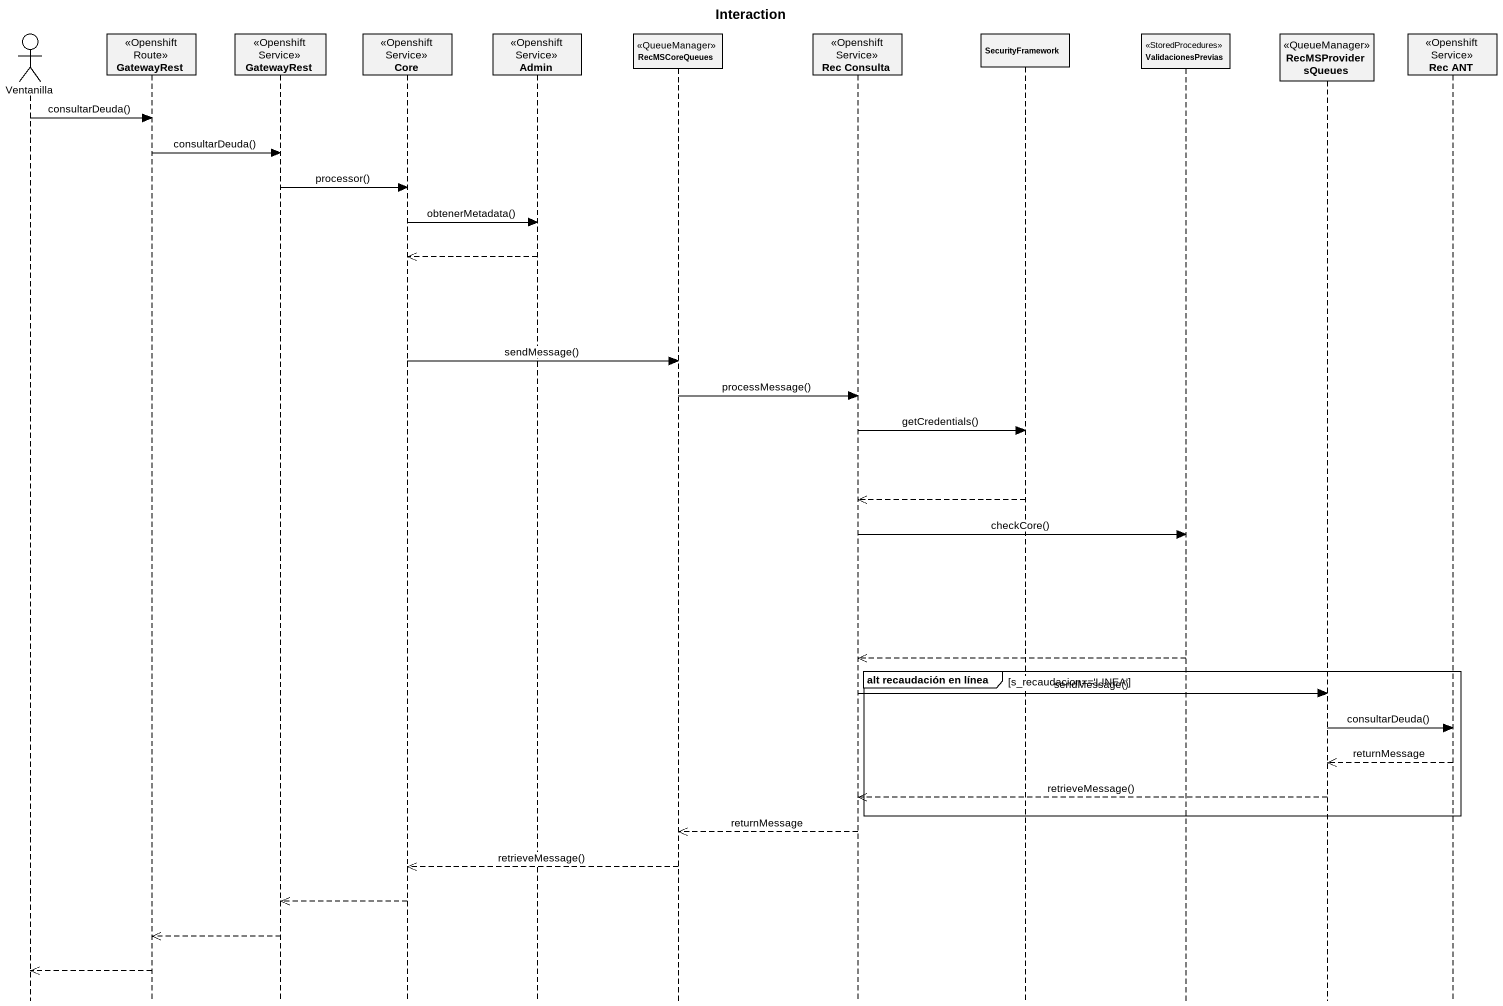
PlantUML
@startuml
title Interaction
hide footbox
actor Ventanilla
participant GatewayRest <<Openshift Route>>
participant "GatewayRest" as GatewayRest_2 <<Openshift Service>>
participant Core <<Openshift Service>>
participant Admin <<Openshift Service>>
participant RecMSCoreQueues <<QueueManager>>
participant "Rec Consulta" as Rec_Consulta <<Openshift Service>>
participant SecurityFramework
participant ValidacionesPrevias <<StoredProcedures>>
participant RecMSProvidersQueues <<QueueManager>>
participant "Rec ANT" as Rec_ANT <<Openshift Service>>

Ventanilla -> GatewayRest : consultarDeuda()
GatewayRest -> GatewayRest_2 : consultarDeuda()
GatewayRest_2 -> Core : processor()
Core -> Admin : obtenerMetadata()
Admin -->> Core
Core -> RecMSCoreQueues : sendMessage()
RecMSCoreQueues -> Rec_Consulta : processMessage()
Rec_Consulta -> SecurityFramework : getCredentials()
SecurityFramework -->> Rec_Consulta
Rec_Consulta -> ValidacionesPrevias : checkCore()
ValidacionesPrevias -->> Rec_Consulta
group alt recaudación en línea [s_recaudacion=='LINEA']
  Rec_Consulta -> RecMSProvidersQueues : sendMessage()
  RecMSProvidersQueues -> Rec_ANT : consultarDeuda()
  Rec_ANT -->> RecMSProvidersQueues : returnMessage
  RecMSProvidersQueues -->> Rec_Consulta : retrieveMessage()
end
Rec_Consulta -->> RecMSCoreQueues : returnMessage
RecMSCoreQueues -->> Core : retrieveMessage()
Core -->> GatewayRest_2
GatewayRest_2 -->> GatewayRest
GatewayRest -->> Ventanilla
@enduml
